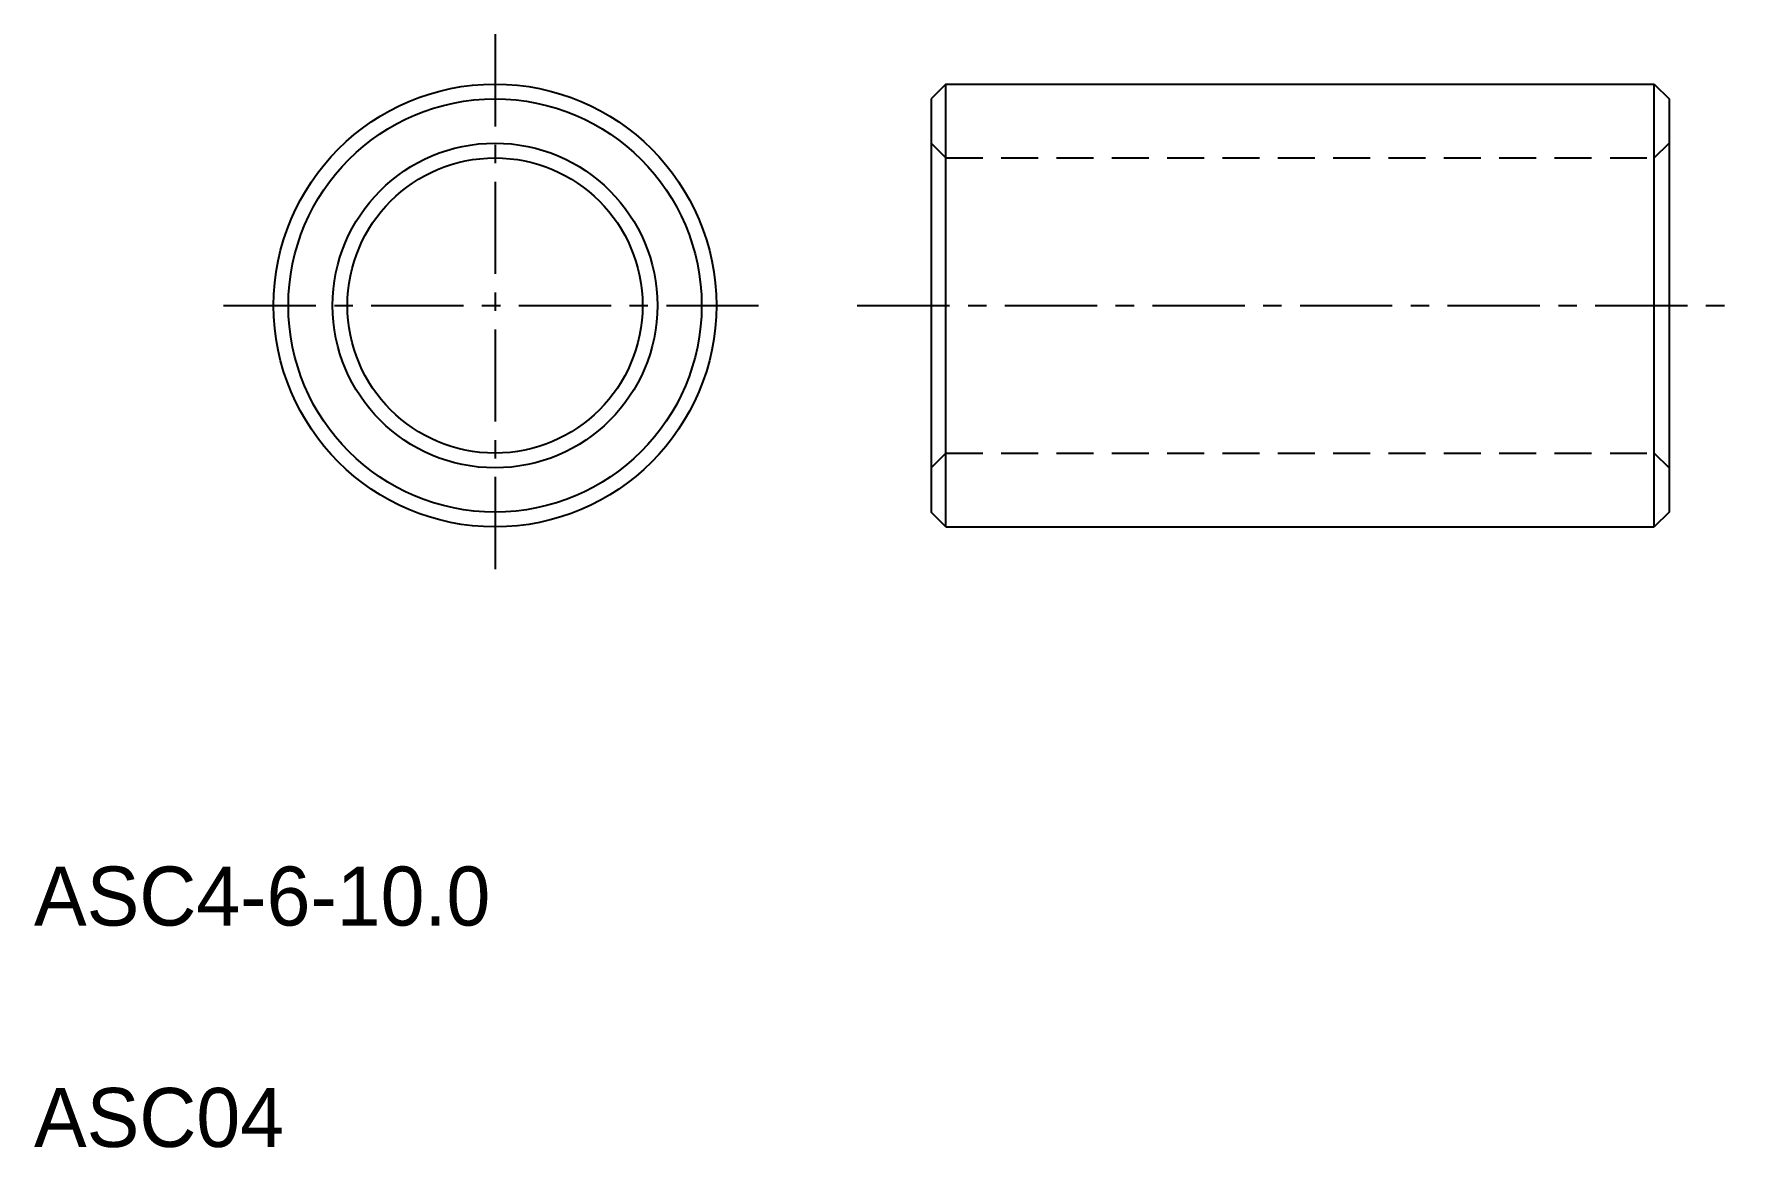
# Model space of a CAD drawing. Extents: x 2 to 25.2, y 2 to 17.1.
import ezdxf

# ---------------------------------------------------------------- set-up
doc = ezdxf.new("R2010")
doc.units = 0
doc.linetypes.add('CENTER', pattern=[2, 1.25, -0.25, 0.25, -0.25])
doc.linetypes.add('DASHED', pattern=[0.75, 0.5, -0.25])
doc.layers.get('0').update_dxf_attribs({"linetype": 'CONTINUOUS'})
doc.layers.add('CENTER', color=1, linetype='CENTER')

msp = doc.modelspace()

# ---------------------------------------------------------------- linework, layer by layer
at = {"color": 7, "linetype": 'CONTINUOUS'}
for p, q in [((14.357, 16.402), (14.157, 16.202)), ((14.357, 16.402), (23.957, 16.402)), ((14.357, 10.402), (14.357, 16.402)), ((23.957, 10.402), (23.957, 16.402)), ((23.957, 16.402), (24.157, 16.202)), ((14.157, 16.202), (14.157, 10.602)), ((24.157, 16.202), (24.157, 10.602)), ((14.357, 10.402), (14.157, 10.602)), ((24.157, 10.602), (23.957, 10.402)), ((14.357, 10.402), (23.957, 10.402))]:
    msp.add_line(p, q, dxfattribs=at)
at = {"color": 3, "linetype": 'DASHED'}
for p, q in [((14.357, 15.402), (14.157, 15.602)), ((23.957, 15.402), (24.157, 15.602)), ((14.357, 15.402), (23.957, 15.402)), ((14.357, 11.402), (14.157, 11.202)), ((14.357, 11.402), (23.957, 11.402)), ((23.957, 11.402), (24.157, 11.202))]:
    msp.add_line(p, q, dxfattribs=at)
for p, q in [((16.657, 11.402), (16.657, 11.402)), ((19.157, 11.402), (19.157, 11.402))]:
    msp.add_line(p, q)
for radius in [3, 2.8, 2.2, 2]:
    msp.add_circle((8.247, 13.402), radius)
at = {"layer": 'CENTER', "color": 1, "linetype": 'CENTER'}
for p, q in [((8.247, 17.079), (8.247, 9.725)), ((4.57, 13.402), (11.924, 13.402)), ((13.157, 13.402), (25.157, 13.402))]:
    msp.add_line(p, q, dxfattribs=at)

# ---------------------------------------------------------------- texts
for s, p in [('ASC4-6-10.0', (2, 5)), ('ASC04', (2, 2))]:
    msp.add_text(s, height=0.8).set_placement(p)

doc.saveas('drawing.dxf')
